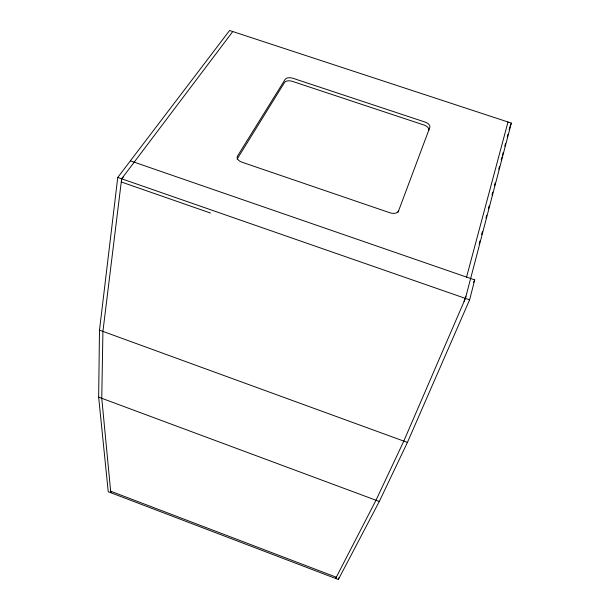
<?xml version="1.0" encoding="UTF-8"?>
<svg xmlns="http://www.w3.org/2000/svg" width="610" height="610" viewBox="0 0 610 610"><rect width="100%" height="100%" fill="white"/><g stroke="black" fill="none" stroke-linecap="round" stroke-linejoin="round"><path stroke-width="0.91" d="M130.38 160.857L474.717 279.906L469.601 299.846L407.427 442.433L379.298 501.473L338.352 579.5L108.237 491.744L98.645 397.133L99.499 330.14L117.76 177.434L229.596 30.5L511.355 123.09L465.422 298.389L403.789 441.106L375.989 500.246L335.652 578.471L336.247 577.197L110.86 491.271L110.806 492.72L101.763 398.292L102.915 331.382L121.649 178.783L232.768 31.545M465.895 296.147L464.05 301.348M479.185 243.733L479.91 240.973M481.603 234.537L482.327 231.777M485.957 217.976L486.681 215.216M488.374 208.773L489.098 206.012M491.995 194.971L492.72 192.219M494.413 185.775L495.137 183.015M498.766 169.214L499.491 166.454M501.184 160.011L501.908 157.25M502.388 155.413L503.113 152.652M504.805 146.217L505.53 143.457M507.223 137.014L507.947 134.253M509.159 129.655L509.884 126.895M466.558 277.085L508 121.985M338.352 579.5L338.885 577.769M398.055 212.28L429.798 127.437A6.443 3.622 17.1 0 0 424.979 122.038L292.952 78.286A6.344 3.53 12.2 0 0 285.106 79.43L237.572 155.969A7.091 4.384 10.6 0 0 241.781 162.138L390.034 212.821A7.198 4.522 17.4 0 0 398.483 210.9M510.128 125.973L511.355 123.09M473.52 282.499L474.717 279.906M237.077 159.134L284.519 82.495A6.329 3.53 12.2 0 1 292.342 81.344L423.973 125.012A6.42 3.622 17.1 0 1 428.777 130.403M123.388 177.068L121.649 178.783L121.535 182.062L210.534 213.058M117.76 177.434L469.601 299.846M99.499 330.14L407.427 442.433M98.645 397.133L379.298 501.473"/></g></svg>
